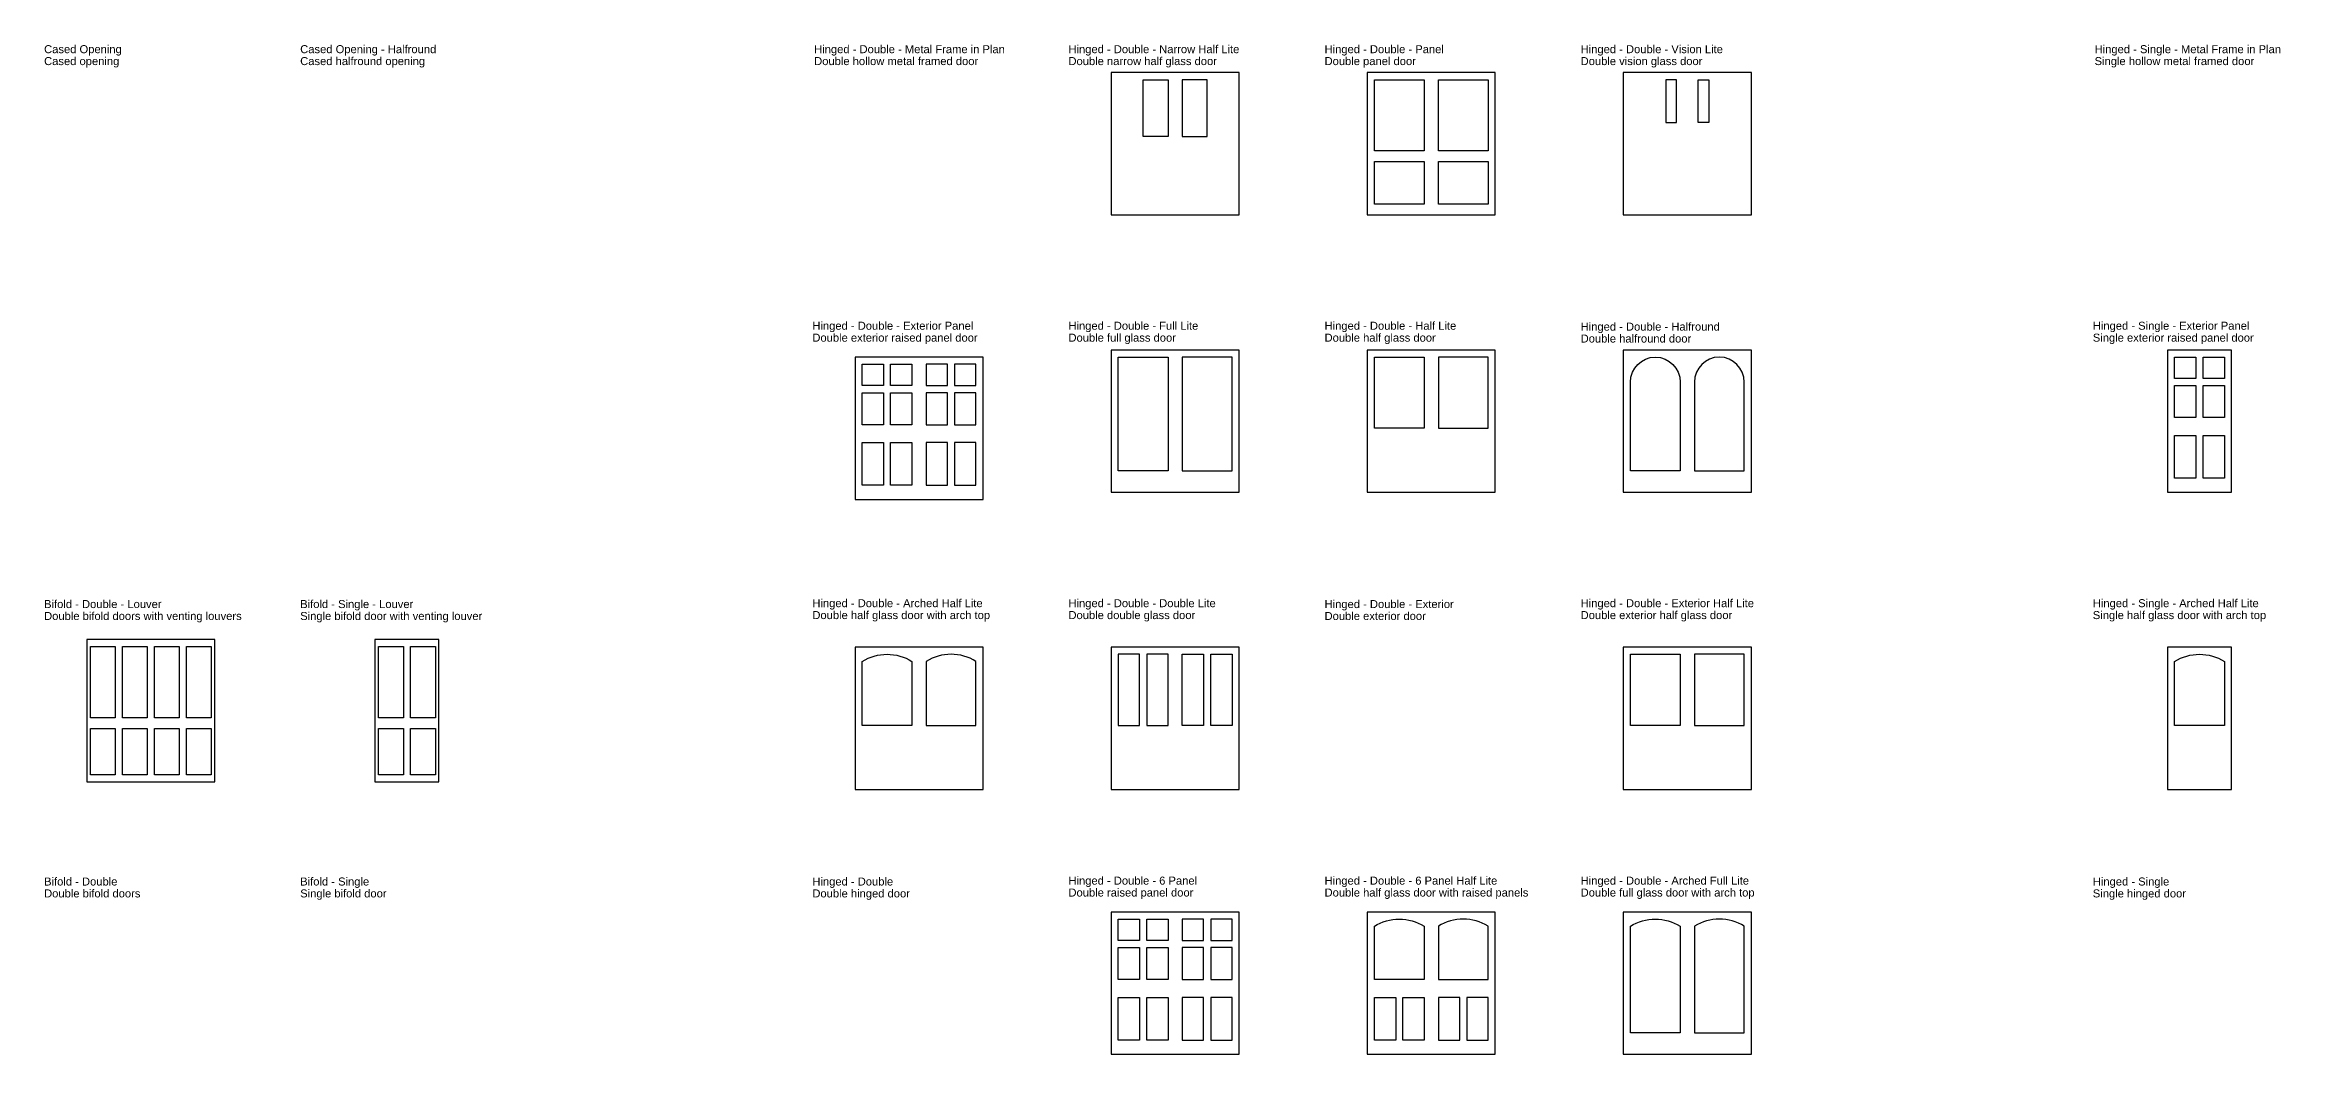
# Model space of a CAD drawing. Header units: inches. Extents: x 3 to 2655, y -12 to 575.
# Drawn here: x 3 to 1260, y 0 to 568 of the extents above; entities that cross this region are included whole.
import ezdxf

# ---------------------------------------------------------------- set-up
doc = ezdxf.new("R2010")
doc.units = ezdxf.units.IN
doc.header["$LTSCALE"] = 0.5
doc.header["$MEASUREMENT"] = 0
doc.styles.add('Title', font='ARIAL.TTF', dxfattribs={"width": 0.75})

msp = doc.modelspace()

# ---------------------------------------------------------------- linework, layer by layer
for points in [[(602.2, 472), (674.2, 472), (674.2, 552), (602.2, 552)], [(620.2, 516), (620.2, 548), (634.2, 548), (634.2, 516)], [(656.2, 516), (656.2, 548), (642.2, 548), (642.2, 516)], [(746.2, 472), (818.2, 472), (818.2, 552), (746.2, 552)], [(778.2, 548), (778.2, 508), (750.2, 508), (750.2, 548)], [(786.2, 548), (814.2, 548), (814.2, 508), (786.2, 508)], [(890.2, 472), (962.2, 472), (962.2, 552), (890.2, 552)], [(920.2, 548), (914.2, 548), (914.2, 524), (920.2, 524)], [(932.2, 548), (938.2, 548), (938.2, 524), (932.2, 524)], [(778.2, 502), (778.2, 478), (750.2, 478), (750.2, 502)], [(786.2, 502), (814.2, 502), (814.2, 478), (786.2, 478)], [(458.2, 312), (530.2, 312), (530.2, 392), (458.2, 392)], [(602.2, 316), (674.2, 316), (674.2, 396), (602.2, 396)], [(606.2, 328), (606.2, 392), (634.2, 392), (634.2, 328)], [(670.2, 328), (670.2, 392), (642.2, 392), (642.2, 328)], [(746.2, 316), (818.2, 316), (818.2, 396), (746.2, 396)], [(750.2, 352), (750.2, 392), (778.2, 392), (778.2, 352)], [(814.2, 352), (814.2, 392), (786.2, 392), (786.2, 352)], [(890.2, 316), (962.2, 316), (962.2, 396), (890.2, 396)], [(1196.2, 316), (1232.2, 316), (1232.2, 396), (1196.2, 396)], [(1212.2, 392), (1212.2, 380), (1200.2, 380), (1200.2, 392)], [(1228.2, 392), (1228.2, 380), (1216.2, 380), (1216.2, 392)], [(474.2, 388), (474.2, 376), (462.2, 376), (462.2, 388)], [(490.2, 388), (490.2, 376), (478.2, 376), (478.2, 388)], [(498.2, 388), (498.2, 376), (510.2, 376), (510.2, 388)], [(514.2, 388), (514.2, 376), (526.2, 376), (526.2, 388)], [(474.2, 372), (474.2, 354), (462.2, 354), (462.2, 372)], [(490.2, 372), (490.2, 354), (478.2, 354), (478.2, 372)], [(498.2, 372), (498.2, 354), (510.2, 354), (510.2, 372)], [(514.2, 372), (514.2, 354), (526.2, 354), (526.2, 372)], [(1212.2, 376), (1212.2, 358), (1200.2, 358), (1200.2, 376)], [(1228.2, 376), (1228.2, 358), (1216.2, 358), (1216.2, 376)], [(462.2, 344), (474.2, 344), (474.2, 320), (462.2, 320)], [(490.2, 320), (478.2, 320), (478.2, 344), (490.2, 344)], [(498.2, 320), (510.2, 320), (510.2, 344), (498.2, 344)], [(526.2, 344), (514.2, 344), (514.2, 320), (526.2, 320)], [(1200.2, 348), (1212.2, 348), (1212.2, 324), (1200.2, 324)], [(1228.2, 324), (1216.2, 324), (1216.2, 348), (1228.2, 348)], [(26.2, 153.2), (98.2, 153.2), (98.2, 233.2), (26.2, 233.2)], [(42.2, 229.2), (42.2, 189.2), (28.2, 189.2), (28.2, 229.2)], [(60.2, 229.2), (60.2, 189.2), (46.2, 189.2), (46.2, 229.2)], [(64.2, 229.2), (78.2, 229.2), (78.2, 189.2), (64.2, 189.2)], [(82.2, 229.2), (96.2, 229.2), (96.2, 189.2), (82.2, 189.2)], [(188.2, 153.2), (224.2, 153.2), (224.2, 233.2), (188.2, 233.2)], [(204.2, 229.2), (204.2, 189.2), (190.2, 189.2), (190.2, 229.2)], [(222.2, 229.2), (222.2, 189.2), (208.2, 189.2), (208.2, 229.2)], [(458.2, 148.9), (530.2, 148.9), (530.2, 228.9), (458.2, 228.9)], [(602.2, 148.9), (674.2, 148.9), (674.2, 228.9), (602.2, 228.9)], [(890.2, 148.9), (962.2, 148.9), (962.2, 228.9), (890.2, 228.9)], [(1196.2, 148.9), (1232.2, 148.9), (1232.2, 228.9), (1196.2, 228.9)], [(618.2, 224.9), (606.2, 224.9), (606.2, 184.9), (618.2, 184.9)], [(634.2, 224.9), (622.2, 224.9), (622.2, 184.9), (634.2, 184.9)], [(642.2, 224.9), (654.2, 224.9), (654.2, 184.9), (642.2, 184.9)], [(658.2, 224.9), (670.2, 224.9), (670.2, 184.9), (658.2, 184.9)], [(894.2, 184.9), (894.2, 224.9), (922.2, 224.9), (922.2, 184.9)], [(958.2, 184.9), (958.2, 224.9), (930.2, 224.9), (930.2, 184.9)], [(42.2, 183.2), (42.2, 157.2), (28.2, 157.2), (28.2, 183.2)], [(60.2, 183.2), (60.2, 157.2), (46.2, 157.2), (46.2, 183.2)], [(64.2, 183.2), (78.2, 183.2), (78.2, 157.2), (64.2, 157.2)], [(82.2, 183.2), (96.2, 183.2), (96.2, 157.2), (82.2, 157.2)], [(204.2, 183.2), (204.2, 157.2), (190.2, 157.2), (190.2, 183.2)], [(222.2, 183.2), (222.2, 157.2), (208.2, 157.2), (208.2, 183.2)], [(602.2, 0), (674.2, 0), (674.2, 80), (602.2, 80)], [(618.2, 76), (618.2, 64), (606.2, 64), (606.2, 76)], [(634.2, 76), (634.2, 64), (622.2, 64), (622.2, 76)], [(642.2, 76), (642.2, 64), (654.2, 64), (654.2, 76)], [(658.2, 76), (658.2, 64), (670.2, 64), (670.2, 76)], [(746.2, 0), (818.2, 0), (818.2, 80), (746.2, 80)], [(890.2, 0), (962.2, 0), (962.2, 80), (890.2, 80)], [(618.2, 60), (618.2, 42), (606.2, 42), (606.2, 60)], [(634.2, 60), (634.2, 42), (622.2, 42), (622.2, 60)], [(642.2, 60), (642.2, 42), (654.2, 42), (654.2, 60)], [(658.2, 60), (658.2, 42), (670.2, 42), (670.2, 60)], [(606.2, 32), (618.2, 32), (618.2, 8), (606.2, 8)], [(634.2, 8), (622.2, 8), (622.2, 32), (634.2, 32)], [(642.2, 8), (654.2, 8), (654.2, 32), (642.2, 32)], [(670.2, 32), (658.2, 32), (658.2, 8), (670.2, 8)], [(750.2, 32), (762.2, 32), (762.2, 8), (750.2, 8)], [(778.2, 8), (766.2, 8), (766.2, 32), (778.2, 32)], [(786.2, 8), (798.2, 8), (798.2, 32), (786.2, 32)], [(814.2, 32), (802.2, 32), (802.2, 8), (814.2, 8)]]:
    msp.add_lwpolyline(points, close=True)
for points in [[(922.2, 378), (922.2, 328), (894.2, 328), (894.2, 378, -1)], [(930.2, 378), (930.2, 328), (958.2, 328), (958.2, 378, 1)], [(462.2, 220.9, -0.285714), (490.2, 220.9), (490.2, 184.9), (462.2, 184.9)], [(526.2, 220.9, 0.285714), (498.2, 220.9), (498.2, 184.9), (526.2, 184.9)], [(1200.2, 220.9, -0.285714), (1228.2, 220.9), (1228.2, 184.9), (1200.2, 184.9)], [(750.2, 72, -0.285714), (778.2, 72), (778.2, 42), (750.2, 42)], [(814.2, 72, 0.285714), (786.2, 72), (786.2, 42), (814.2, 42)], [(894.2, 72, -0.285714), (922.2, 72), (922.2, 12), (894.2, 12)], [(958.2, 72, 0.285714), (930.2, 72), (930.2, 12), (958.2, 12)]]:
    msp.add_lwpolyline(points, format="xyb", close=True)

# ---------------------------------------------------------------- texts
at = {"style": 'Title'}
for s, p in [('Cased Opening', (2.2, 562.9)), ('Cased Opening - Halfround', (146.2, 562.9)), ('Hinged - Double - Metal Frame in Plan', (435.2, 562.9)), ('Hinged - Double - Narrow Half Lite', (578.2, 562.9)), ('Hinged - Double - Panel', (722.2, 562.9)), ('Hinged - Double - Vision Lite', (866.2, 562.9)), ('Hinged - Single - Metal Frame in Plan', (1155.2, 562.9)), ('Cased opening', (2.2, 556.2)), ('Cased halfround opening', (146.2, 556.2)), ('Double hollow metal framed door', (435.2, 556.2)), ('Double narrow half glass door', (578.2, 556.2)), ('Double panel door', (722.2, 556.2)), ('Double vision glass door', (866.2, 556.2)), ('Single hollow metal framed door', (1155.2, 556.2)), ('Hinged - Double - Exterior Panel', (434.2, 407.4)), ('Double exterior raised panel door', (434.2, 400.7)), ('Hinged - Double - Full Lite', (578.2, 407.4)), ('Double full glass door', (578.2, 400.7)), ('Hinged - Double - Half Lite', (722.2, 407.4)), ('Double half glass door', (722.2, 400.7)), ('Hinged - Double - Halfround', (866.2, 406.9)), ('Double halfround door', (866.2, 400.2)), ('Single exterior raised panel door', (1154.2, 400.7)), ('Hinged - Single - Exterior Panel', (1154.2, 407.4)), ('Bifold - Double - Louver', (2.2, 250.9)), ('Bifold - Single - Louver', (146.2, 250.9)), ('Hinged - Double - Arched Half Lite', (434.2, 251.4)), ('Hinged - Double - Double Lite', (578.2, 251.4)), ('Hinged - Double - Exterior', (722.2, 250.9)), ('Hinged - Double - Exterior Half Lite', (866.2, 251.4)), ('Hinged - Single - Arched Half Lite', (1154.2, 251.4)), ('Double bifold doors with venting louvers', (2.2, 244.2)), ('Single bifold door with venting louver', (146.2, 244.2)), ('Double half glass door with arch top', (434.2, 244.7)), ('Double double glass door', (578.2, 244.7)), ('Double exterior door', (722.2, 244.2)), ('Double exterior half glass door', (866.2, 244.7)), ('Single half glass door with arch top', (1154.2, 244.7)), ('Bifold - Double', (2.2, 94.9)), ('Double bifold doors', (2.2, 88.2)), ('Single bifold door', (146.2, 88.2)), ('Bifold - Single', (146.2, 94.9)), ('Hinged - Double', (434.2, 94.9)), ('Double hinged door', (434.2, 88.2)), ('Hinged - Double - 6 Panel', (578.2, 95.4)), ('Double raised panel door', (578.2, 88.7)), ('Hinged - Double - 6 Panel Half Lite', (722.2, 95.4)), ('Double half glass door with raised panels', (722.2, 88.7)), ('Hinged - Double - Arched Full Lite', (866.2, 95.4)), ('Double full glass door with arch top', (866.2, 88.7)), ('Single hinged door', (1154.2, 88.2)), ('Hinged - Single', (1154.2, 94.9))]:
    msp.add_text(s, height=4.5, dxfattribs=at).set_placement(p)

doc.saveas('drawing.dxf')
